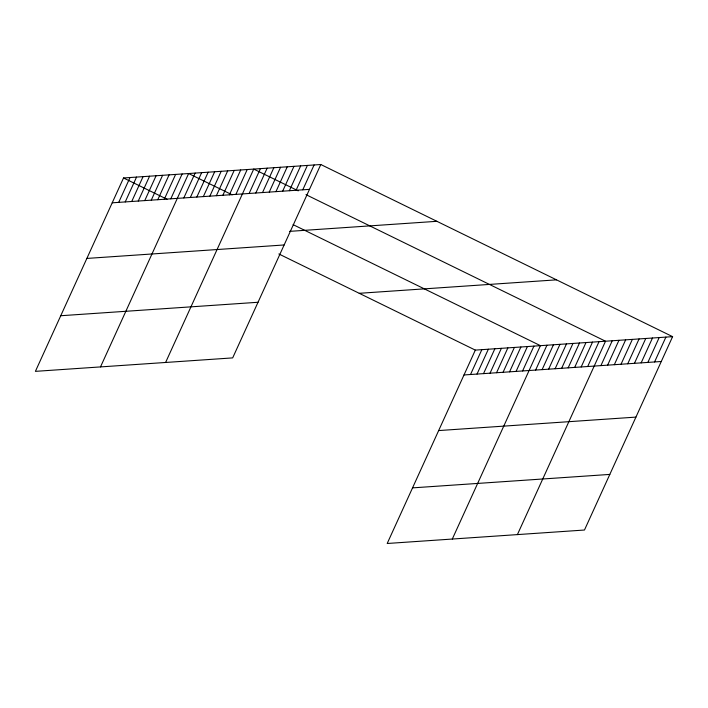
<?xml version="1.0" encoding="UTF-8"?>
<svg xmlns="http://www.w3.org/2000/svg" width="708" height="708" viewBox="0 0 708 708"><rect width="100%" height="100%" fill="white"/><g stroke="black" fill="none" stroke-linecap="round" stroke-linejoin="round"><path stroke-width="1.06" d="M320.804 164.513L123.528 177.974L35.4 371.355L232.675 357.894L320.804 164.513L672.6 336.645L584.472 530.026L387.196 543.487L475.325 350.106L672.6 336.645M118.714 202.373L130.042 177.522M125.228 201.93L136.547 177.08M131.732 201.479L143.06 176.637M138.246 201.037L149.574 176.195M144.759 200.594L156.079 175.752M151.264 200.152L162.592 175.301M157.778 199.709L169.097 174.858M164.283 199.267L175.611 174.416M170.796 198.815L182.124 173.973M100.501 366.912L188.629 173.531L232.162 194.833M183.814 197.93L195.143 173.079M190.328 197.488L201.647 172.637M196.833 197.045L208.161 172.194M203.346 196.594L214.674 171.752M209.86 196.151L221.179 171.309M216.365 195.709L227.693 170.858M222.878 195.266L234.198 170.416M229.383 194.824L240.711 169.973M235.897 194.373L247.225 169.531M165.601 362.469L253.73 169.088L298.236 190.859M249.119 193.47L260.438 168.628M255.818 193.018L267.146 168.168M262.526 192.558L273.854 167.716M269.235 192.098L280.563 167.256M275.943 191.647L287.271 166.796M282.651 191.187L293.97 166.336M289.36 190.726L300.679 165.884M296.068 190.266L307.387 165.424M302.776 189.815L314.095 164.964M470.51 374.514L481.838 349.663M477.024 374.063L488.343 349.221M483.529 373.62L494.857 348.779M490.042 373.178L501.37 348.336M496.556 372.735L507.875 347.885M503.061 372.293L514.389 347.442M509.574 371.842L520.893 347M516.079 371.399L527.407 346.557M522.592 370.957L533.92 346.115M452.297 539.053L540.425 345.663L293.112 224.648M535.611 370.072L546.939 345.221M542.124 369.629L553.444 344.778M548.629 369.178L559.957 344.336M555.143 368.735L566.471 343.893M561.656 368.293L572.976 343.442M568.161 367.85L579.489 342.999M574.675 367.408L585.994 342.557M581.18 366.956L592.508 342.114M587.693 366.514L599.021 341.672M517.398 534.611L605.526 341.221L305.971 194.647M600.915 365.611L612.234 340.769M607.614 365.16L618.942 340.309M614.323 364.7L625.651 339.849M621.031 364.239L632.359 339.397M627.739 363.779L639.067 338.937M634.448 363.328L645.767 338.477M641.156 362.868L652.475 338.017M647.864 362.408L659.183 337.566M654.573 361.956L665.892 337.105M112.209 202.815L309.484 189.355M289.537 231.366L436.898 221.312M86.863 258.429L284.138 244.968M359.23 293.307L556.506 279.846M60.746 315.733L258.022 302.272M464.005 374.957L661.281 361.496M438.659 430.57L635.934 417.109M412.543 487.874L609.818 474.413M123.528 177.974L167.061 199.275M278.855 253.968L475.325 350.106"/></g></svg>
